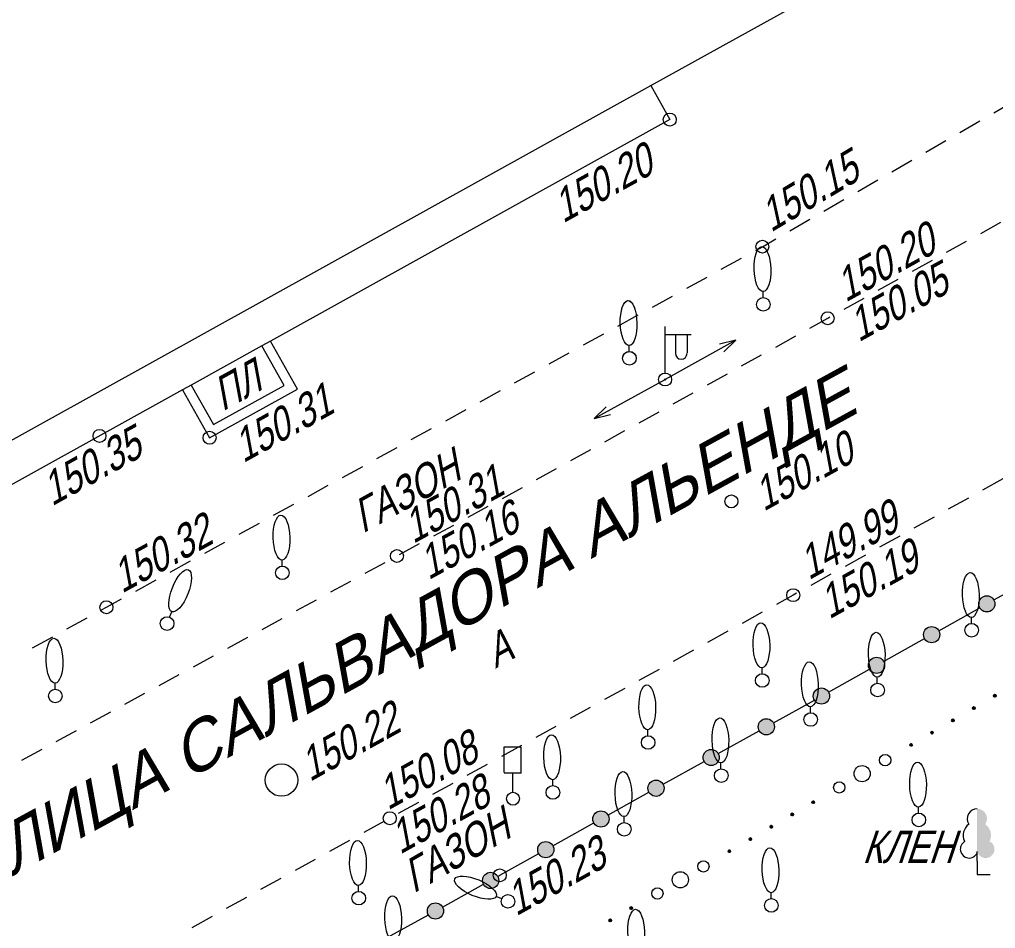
# Model space of a CAD drawing. Header units: metres. Extents: x 382 to 851, y 14083 to 14440.
# Drawn here: x 450.57 to 480.7, y 14265.12 to 14293.19 of the extents above; entities that cross this region are included whole.
import ezdxf
from ezdxf.enums import TextEntityAlignment as Align

# ---------------------------------------------------------------- set-up
doc = ezdxf.new("R2010")
doc.units = ezdxf.units.M
doc.header["$MEASUREMENT"] = 0
for name, color, linetype, lineweight in [('Бортовой камень', 7, 'Continuous', 25), ('Горизонтали', 7, 'Continuous', 25), ('Граница улицы', 7, 'Continuous', 25), ('Здания', 7, 'Continuous', 25), ('Колодцы', 7, 'Continuous', 25), ('Крыльца', 7, 'Continuous', 25), ('Леса и газоны', 7, 'Continuous', 25), ('ЛЭП', 7, 'Continuous', 25), ('Ограды', 7, 'Continuous', 25), ('Отдельно стоящее дерево', 7, 'Continuous', 25), ('Полоса деревьев', 7, 'Continuous', 25), ('Светофоры', 7, 'Continuous', 25), ('Фонари', 7, 'Continuous', 25)]:
    doc.layers.add(name, color=color, linetype=linetype, lineweight=lineweight)
doc.styles.add('Style-RUSSIAN_1251 I 0.32000', font='RUSSIAN_1251.shx', dxfattribs={"oblique": 18.334649})
doc.styles.add('Style-RUSSIAN_1251 I 0.32289', font='RUSSIAN_1251.shx', dxfattribs={"oblique": 18.5})

# ---------------------------------------------------------------- blocks, each defined once
blk = doc.blocks.new('DEREVO_6')
at = {"layer": 'Отдельно стоящее дерево', "color": 251, "linetype": 'Continuous', "lineweight": 9, "flags": 128}
blk.add_lwpolyline([(-0.007, 0.21), (-0.007, 0.393)], dxfattribs=at)
at = {"layer": 'Отдельно стоящее дерево', "color": 251, "linetype": 'Continuous', "lineweight": 9}
blk.add_arc((0, 0), 0.21, 0, 359.99999, dxfattribs=at)
blk.add_ellipse((-0.0255, 1.088), major_axis=(-0.0185, 0.695), ratio=0.3698286, dxfattribs=at)
blk = doc.blocks.new('DEREVO_7')
at = {"layer": 'Отдельно стоящее дерево', "color": 251, "linetype": 'Continuous', "lineweight": 9, "flags": 128}
blk.add_lwpolyline([(-0.007, 0.21), (-0.007, 0.393)], dxfattribs=at)
at = {"layer": 'Отдельно стоящее дерево', "color": 251, "linetype": 'Continuous', "lineweight": 9}
blk.add_arc((0, 0), 0.21, 0, 360, dxfattribs=at)
blk.add_ellipse((-0.026, 1.088), major_axis=(-0.019, 0.695), ratio=0.369829, dxfattribs=at)
blk = doc.blocks.new('DEREVO_16')
at = {"layer": 'Отдельно стоящее дерево', "color": 251, "linetype": 'Continuous', "lineweight": 9, "flags": 128}
blk.add_lwpolyline([(-0.007, 0.21), (-0.007, 0.393)], dxfattribs=at)
at = {"layer": 'Отдельно стоящее дерево', "color": 251, "linetype": 'Continuous', "lineweight": 9}
blk.add_arc((0, 0), 0.21, 0, 359.99999, dxfattribs=at)
blk.add_ellipse((-0.0255, 1.088), major_axis=(-0.0185, 0.695), ratio=0.3698286, dxfattribs=at)
blk = doc.blocks.new('DEREVO_17')
at = {"layer": 'Отдельно стоящее дерево', "color": 251, "linetype": 'Continuous', "lineweight": 9, "flags": 128}
blk.add_lwpolyline([(-0.007, 0.21), (-0.007, 0.393)], dxfattribs=at)
at = {"layer": 'Отдельно стоящее дерево', "color": 251, "linetype": 'Continuous', "lineweight": 9}
blk.add_arc((0, 0), 0.21, 0, 359.99999, dxfattribs=at)
blk.add_ellipse((-0.0255, 1.088), major_axis=(-0.0185, 0.695), ratio=0.3698286, dxfattribs=at)
blk = doc.blocks.new('DEREVO_18')
at = {"layer": 'Отдельно стоящее дерево', "color": 251, "linetype": 'Continuous', "lineweight": 9, "flags": 128}
blk.add_lwpolyline([(-0.007, 0.21), (-0.007, 0.393)], dxfattribs=at)
at = {"layer": 'Отдельно стоящее дерево', "color": 251, "linetype": 'Continuous', "lineweight": 9}
blk.add_arc((0, 0), 0.21, 0, 360, dxfattribs=at)
blk.add_ellipse((-0.026, 1.088), major_axis=(-0.019, 0.695), ratio=0.369829, dxfattribs=at)
blk = doc.blocks.new('DEREVO_19')
at = {"layer": 'Отдельно стоящее дерево', "color": 251, "linetype": 'Continuous', "lineweight": 9, "flags": 128}
blk.add_lwpolyline([(-0.007, 0.21), (-0.007, 0.393)], dxfattribs=at)
at = {"layer": 'Отдельно стоящее дерево', "color": 251, "linetype": 'Continuous', "lineweight": 9}
blk.add_arc((0, 0), 0.21, 0, 359.99999, dxfattribs=at)
blk.add_ellipse((-0.0255, 1.088), major_axis=(-0.0185, 0.695), ratio=0.3698286, dxfattribs=at)
blk = doc.blocks.new('DEREVO_20')
at = {"layer": 'Отдельно стоящее дерево', "color": 251, "linetype": 'Continuous', "lineweight": 9, "flags": 128}
blk.add_lwpolyline([(-0.007, 0.21), (-0.007, 0.393)], dxfattribs=at)
at = {"layer": 'Отдельно стоящее дерево', "color": 251, "linetype": 'Continuous', "lineweight": 9}
blk.add_arc((0, 0), 0.21, 0, 359.99999, dxfattribs=at)
blk.add_ellipse((-0.0255, 1.088), major_axis=(-0.0185, 0.695), ratio=0.3698286, dxfattribs=at)
blk = doc.blocks.new('DEREVO_21')
at = {"layer": 'Отдельно стоящее дерево', "color": 251, "linetype": 'Continuous', "lineweight": 9, "flags": 128}
blk.add_lwpolyline([(-0.007, 0.21), (-0.007, 0.393)], dxfattribs=at)
at = {"layer": 'Отдельно стоящее дерево', "color": 251, "linetype": 'Continuous', "lineweight": 9}
blk.add_arc((0, 0), 0.21, 0, 359.99999, dxfattribs=at)
blk.add_ellipse((-0.0255, 1.088), major_axis=(-0.0185, 0.695), ratio=0.3698286, dxfattribs=at)
blk = doc.blocks.new('DEREVO_22')
at = {"layer": 'Отдельно стоящее дерево', "color": 251, "linetype": 'Continuous', "lineweight": 9, "flags": 128}
blk.add_lwpolyline([(-0.007, 0.21), (-0.007, 0.393)], dxfattribs=at)
at = {"layer": 'Отдельно стоящее дерево', "color": 251, "linetype": 'Continuous', "lineweight": 9}
blk.add_arc((0, 0), 0.21, 0, 359.99999, dxfattribs=at)
blk.add_ellipse((-0.0255, 1.088), major_axis=(-0.0185, 0.695), ratio=0.3698286, dxfattribs=at)
blk = doc.blocks.new('DEREVO_23')
at = {"layer": 'Отдельно стоящее дерево', "color": 251, "linetype": 'Continuous', "lineweight": 9, "flags": 128}
blk.add_lwpolyline([(-0.007, 0.21), (-0.007, 0.393)], dxfattribs=at)
at = {"layer": 'Отдельно стоящее дерево', "color": 251, "linetype": 'Continuous', "lineweight": 9}
blk.add_arc((0, 0), 0.21, 0, 359.99999, dxfattribs=at)
blk.add_ellipse((-0.0255, 1.088), major_axis=(-0.0185, 0.695), ratio=0.3698286, dxfattribs=at)
blk = doc.blocks.new('PIKET_5')
at = {"layer": 'Горизонтали', "color": 251, "linetype": 'Continuous', "lineweight": 9}
blk.add_arc((0, 0), 0.2, 0, 360, dxfattribs=at)
blk = doc.blocks.new('PIKET_7')
at = {"layer": 'Горизонтали', "color": 251, "linetype": 'Continuous', "lineweight": 9}
blk.add_arc((0, 0), 0.2, 0, 360, dxfattribs=at)
blk = doc.blocks.new('KOLOD_1')
at = {"layer": 'Колодцы', "color": 251, "linetype": 'Continuous', "lineweight": 9}
blk.add_arc((0, 0), 0.5, 0, 360, dxfattribs=at)
blk = doc.blocks.new('PIKET_8')
at = {"layer": 'Горизонтали', "color": 251, "linetype": 'Continuous', "lineweight": 9}
blk.add_arc((0, 0), 0.2, 0, 360, dxfattribs=at)
blk = doc.blocks.new('DORZN1_3')
at = {"layer": 'Светофоры', "color": 251, "linetype": 'Continuous', "lineweight": 9}
for p, q in [((-0.27, 0.806), (-0.27, 1.603)), ((-0.27, 1.598), (0.252, 1.598)), ((0.252, 0.792), (0.252, 1.589)), ((-0.27, 0.801), (0.248, 0.801)), ((-0.004, 0.2), (-0.004, 0.801))]:
    blk.add_line(p, q, dxfattribs=at)
blk.add_arc((0, 0), 0.2, 0, 360, dxfattribs=at)
blk = doc.blocks.new('msdElementTypeLineString_3')
at = {"layer": 'Полоса деревьев', "color": 251, "linetype": 'Continuous', "lineweight": 9}
for p, q in [((38.605, 22.583), (38.548, 22.55)), ((38.61, 22.581), (38.548, 22.544)), ((38.599, 22.586), (38.549, 22.556)), ((38.614, 22.577), (38.549, 22.539)), ((38.593, 22.588), (38.55, 22.563)), ((38.618, 22.573), (38.55, 22.534)), ((38.621, 22.57), (38.552, 22.529)), ((38.623, 22.565), (38.555, 22.525)), ((38.582, 22.587), (38.556, 22.572)), ((38.624, 22.56), (38.559, 22.522)), ((38.626, 22.555), (38.562, 22.518)), ((38.627, 22.55), (38.566, 22.514)), ((38.626, 22.543), (38.572, 22.512)), ((38.625, 22.537), (38.578, 22.51)), ((38.621, 22.529), (38.588, 22.51)), ((37.958, 22.204), (37.901, 22.171)), ((37.963, 22.201), (37.901, 22.165)), ((37.952, 22.206), (37.902, 22.177)), ((37.967, 22.198), (37.902, 22.16)), ((37.946, 22.209), (37.903, 22.183)), ((37.97, 22.194), (37.903, 22.155)), ((37.974, 22.19), (37.905, 22.15)), ((37.976, 22.186), (37.908, 22.146)), ((37.935, 22.208), (37.909, 22.193)), ((37.977, 22.181), (37.912, 22.142)), ((37.979, 22.176), (37.915, 22.139)), ((37.98, 22.171), (37.919, 22.135)), ((37.979, 22.164), (37.925, 22.133)), ((37.978, 22.158), (37.931, 22.131)), ((37.973, 22.15), (37.941, 22.13)), ((37.967, 22.14), (37.96, 22.136)), ((37.311, 21.825), (37.254, 21.792)), ((37.316, 21.822), (37.254, 21.786)), ((37.305, 21.827), (37.255, 21.798)), ((37.32, 21.819), (37.255, 21.781)), ((37.299, 21.829), (37.256, 21.804)), ((37.323, 21.815), (37.256, 21.776)), ((37.327, 21.811), (37.258, 21.771)), ((37.328, 21.806), (37.261, 21.767)), ((37.288, 21.829), (37.262, 21.814)), ((37.33, 21.802), (37.265, 21.763)), ((37.332, 21.797), (37.268, 21.759)), ((37.333, 21.791), (37.272, 21.756)), ((37.332, 21.785), (37.278, 21.754)), ((37.331, 21.779), (37.284, 21.751)), ((37.326, 21.77), (37.294, 21.751)), ((37.32, 21.761), (37.312, 21.756)), ((36.664, 21.446), (36.607, 21.412)), ((36.669, 21.443), (36.607, 21.407)), ((36.652, 21.45), (36.608, 21.425)), ((36.658, 21.448), (36.608, 21.419)), ((36.673, 21.44), (36.608, 21.402)), ((36.676, 21.436), (36.609, 21.396)), ((36.68, 21.432), (36.611, 21.392)), ((36.681, 21.427), (36.614, 21.388)), ((36.64, 21.45), (36.615, 21.434)), ((36.683, 21.422), (36.617, 21.384)), ((36.685, 21.418), (36.621, 21.38)), ((36.685, 21.412), (36.625, 21.377)), ((36.685, 21.406), (36.631, 21.375)), ((36.684, 21.4), (36.637, 21.372)), ((36.679, 21.391), (36.646, 21.372)), ((36.673, 21.382), (36.665, 21.377)), ((36.022, 21.064), (35.959, 21.027)), ((36.01, 21.069), (35.96, 21.039)), ((36.016, 21.067), (35.96, 21.033)), ((36.005, 21.071), (35.961, 21.046)), ((36.026, 21.06), (35.961, 21.022)), ((36.029, 21.057), (35.962, 21.017)), ((36.033, 21.053), (35.964, 21.012)), ((35.993, 21.07), (35.967, 21.055)), ((36.034, 21.048), (35.967, 21.009)), ((36.036, 21.043), (35.97, 21.005)), ((36.038, 21.038), (35.974, 21.001)), ((36.038, 21.033), (35.978, 20.998)), ((36.037, 21.027), (35.984, 20.995)), ((36.037, 21.02), (35.99, 20.993)), ((36.032, 21.012), (35.999, 20.993)), ((36.026, 21.003), (36.018, 20.998)), ((32.997, 19.297), (32.94, 19.264)), ((33.002, 19.294), (32.94, 19.258)), ((32.991, 19.299), (32.941, 19.27)), ((33.006, 19.291), (32.941, 19.253)), ((32.985, 19.301), (32.942, 19.276)), ((33.01, 19.287), (32.942, 19.248)), ((32.974, 19.301), (32.948, 19.286)), ((33.013, 19.283), (32.944, 19.243)), ((33.015, 19.278), (32.947, 19.239)), ((33.016, 19.274), (32.951, 19.235)), ((33.018, 19.269), (32.954, 19.231)), ((33.019, 19.263), (32.958, 19.228)), ((33.018, 19.257), (32.964, 19.226)), ((33.017, 19.251), (32.97, 19.223)), ((33.013, 19.242), (32.98, 19.223)), ((33.006, 19.233), (32.999, 19.228)), ((32.35, 18.918), (32.293, 18.884)), ((32.355, 18.915), (32.293, 18.878)), ((32.344, 18.92), (32.294, 18.891)), ((32.359, 18.912), (32.294, 18.874)), ((32.338, 18.922), (32.295, 18.897)), ((32.362, 18.908), (32.295, 18.868)), ((32.366, 18.904), (32.297, 18.864)), ((32.368, 18.899), (32.3, 18.86)), ((32.327, 18.922), (32.301, 18.906)), ((32.369, 18.894), (32.304, 18.856)), ((32.371, 18.89), (32.307, 18.852)), ((32.372, 18.884), (32.311, 18.849)), ((32.371, 18.878), (32.317, 18.847)), ((32.37, 18.872), (32.323, 18.844)), ((32.365, 18.863), (32.333, 18.844)), ((32.359, 18.854), (32.352, 18.849)), ((31.703, 18.538), (31.646, 18.505)), ((31.708, 18.536), (31.646, 18.499)), ((31.697, 18.541), (31.647, 18.511)), ((31.712, 18.532), (31.647, 18.494)), ((31.691, 18.543), (31.648, 18.518)), ((31.715, 18.529), (31.648, 18.489)), ((31.719, 18.525), (31.65, 18.484)), ((31.72, 18.52), (31.653, 18.481)), ((31.68, 18.542), (31.654, 18.527)), ((31.722, 18.515), (31.657, 18.477)), ((31.724, 18.51), (31.66, 18.473)), ((31.725, 18.505), (31.664, 18.47)), ((31.724, 18.499), (31.67, 18.467)), ((31.723, 18.492), (31.676, 18.465)), ((31.718, 18.484), (31.686, 18.465)), ((31.712, 18.475), (31.705, 18.47)), ((31.056, 18.159), (30.999, 18.126)), ((31.061, 18.156), (30.999, 18.12)), ((31.044, 18.164), (31, 18.139)), ((31.05, 18.162), (31, 18.132)), ((31.065, 18.153), (31, 18.115)), ((31.068, 18.149), (31.001, 18.11)), ((31.072, 18.146), (31.003, 18.105)), ((31.073, 18.141), (31.006, 18.101)), ((31.032, 18.163), (31.007, 18.148)), ((31.075, 18.136), (31.009, 18.098)), ((31.077, 18.131), (31.013, 18.094)), ((31.078, 18.126), (31.017, 18.09)), ((31.077, 18.119), (31.023, 18.088)), ((31.076, 18.113), (31.029, 18.086)), ((31.071, 18.105), (31.039, 18.086)), ((31.065, 18.095), (31.057, 18.091)), ((30.407, 17.782), (30.35, 17.749)), ((30.412, 17.78), (30.35, 17.744)), ((30.401, 17.785), (30.351, 17.756)), ((30.395, 17.787), (30.352, 17.762)), ((30.384, 17.786), (30.358, 17.771)), ((30.417, 17.776), (30.352, 17.739)), ((30.42, 17.773), (30.352, 17.733)), ((30.423, 17.769), (30.354, 17.729)), ((30.425, 17.764), (30.357, 17.725)), ((30.427, 17.759), (30.361, 17.721)), ((30.428, 17.754), (30.364, 17.717)), ((30.429, 17.749), (30.368, 17.714)), ((30.428, 17.743), (30.374, 17.711)), ((30.427, 17.736), (30.38, 17.709)), ((30.423, 17.728), (30.39, 17.709)), ((30.417, 17.719), (30.409, 17.714)), ((27.38, 16.026), (27.323, 15.992)), ((27.385, 16.023), (27.323, 15.987)), ((27.374, 16.028), (27.324, 15.999)), ((27.368, 16.03), (27.325, 16.005)), ((27.389, 16.019), (27.325, 15.982)), ((27.393, 16.016), (27.325, 15.976)), ((27.396, 16.012), (27.327, 15.972)), ((27.398, 16.007), (27.33, 15.968)), ((27.357, 16.029), (27.331, 16.014)), ((27.4, 16.002), (27.334, 15.964)), ((27.401, 15.997), (27.337, 15.96)), ((27.402, 15.992), (27.341, 15.957)), ((27.401, 15.986), (27.347, 15.954)), ((27.4, 15.979), (27.353, 15.952)), ((27.396, 15.971), (27.363, 15.952)), ((27.389, 15.962), (27.382, 15.957)), ((26.731, 15.649), (26.674, 15.616)), ((26.737, 15.646), (26.674, 15.61)), ((26.726, 15.651), (26.675, 15.622)), ((26.72, 15.654), (26.676, 15.629)), ((26.741, 15.643), (26.676, 15.605)), ((26.744, 15.639), (26.677, 15.6)), ((26.748, 15.635), (26.678, 15.595)), ((26.708, 15.653), (26.682, 15.638)), ((26.749, 15.63), (26.682, 15.591)), ((26.751, 15.626), (26.685, 15.587)), ((26.753, 15.621), (26.689, 15.584)), ((26.753, 15.615), (26.693, 15.58)), ((26.752, 15.609), (26.699, 15.578)), ((26.751, 15.603), (26.705, 15.576)), ((26.747, 15.594), (26.714, 15.575)), ((26.741, 15.585), (26.733, 15.581))]:
    blk.add_line(p, q, dxfattribs=at)
for centre, radius in [((38.587, 22.549), 0.04), ((37.94, 22.169), 0.04), ((37.293, 21.79), 0.04), ((36.646, 21.411), 0.04), ((35.999, 21.032), 0.04), ((35.201, 20.564), 0.175), ((34.489, 20.147), 0.25), ((33.782, 19.722), 0.175), ((32.979, 19.262), 0.04), ((32.332, 18.883), 0.04), ((31.685, 18.504), 0.04), ((31.038, 18.124), 0.04), ((30.389, 17.748), 0.04), ((29.589, 17.283), 0.175), ((28.876, 16.869), 0.25), ((28.167, 16.447), 0.175), ((27.362, 15.991), 0.04), ((26.713, 15.614), 0.04)]:
    blk.add_circle(centre, radius, dxfattribs=at)
blk = doc.blocks.new('PIKET_15')
at = {"layer": 'Горизонтали', "color": 251, "linetype": 'Continuous', "lineweight": 9}
blk.add_arc((0, 0), 0.2, 0, 360, dxfattribs=at)
blk = doc.blocks.new('FONAR5_1')
at = {"layer": 'Фонари', "color": 251, "linetype": 'Continuous', "lineweight": 9}
for p, q in [((0.003, 0.2), (0.003, 1.641)), ((0.017, 1.388), (0.805, 1.388)), ((0.322, 1.371), (0.322, 0.816)), ((0.676, 1.378), (0.676, 0.823))]:
    blk.add_line(p, q, dxfattribs=at)
for centre, radius, start, end in [((0.496, 0.809), 0.181, 180, 0), ((0, 0), 0.2, 0, 360), ((0, 0), 0.02, 0, 360)]:
    blk.add_arc(centre, radius, start, end, dxfattribs=at)
blk = doc.blocks.new('PIKET_17')
at = {"layer": 'Горизонтали', "color": 251, "linetype": 'Continuous', "lineweight": 9}
blk.add_arc((0, 0), 0.2, 0, 360, dxfattribs=at)
blk = doc.blocks.new('PIKET_18')
at = {"layer": 'Горизонтали', "color": 251, "linetype": 'Continuous', "lineweight": 9}
blk.add_arc((0, 0), 0.2, 0, 360, dxfattribs=at)
blk = doc.blocks.new('DEREVO_33')
at = {"layer": 'Отдельно стоящее дерево', "color": 251, "linetype": 'Continuous', "lineweight": 9, "flags": 128}
blk.add_lwpolyline([(-0.007, 0.21), (-0.007, 0.393)], dxfattribs=at)
at = {"layer": 'Отдельно стоящее дерево', "color": 251, "linetype": 'Continuous', "lineweight": 9}
blk.add_arc((-0.00016, -0.00041), 0.21, 0, 359.999994, dxfattribs=at)
blk.add_ellipse((-0.02566, 1.08759), major_axis=(-0.0185, 0.695), ratio=0.36982862, dxfattribs=at)
blk = doc.blocks.new('DEREVO_34')
at = {"layer": 'Отдельно стоящее дерево', "color": 251, "linetype": 'Continuous', "lineweight": 9, "flags": 128}
blk.add_lwpolyline([(-0.007, 0.21), (-0.007, 0.393)], dxfattribs=at)
at = {"layer": 'Отдельно стоящее дерево', "color": 251, "linetype": 'Continuous', "lineweight": 9}
blk.add_arc((-0.00035, -0.00045), 0.21, 0, 359.999994, dxfattribs=at)
blk.add_ellipse((-0.02585, 1.08755), major_axis=(-0.0185, 0.695), ratio=0.36982862, dxfattribs=at)
blk = doc.blocks.new('DEREVO_35')
at = {"layer": 'Отдельно стоящее дерево', "color": 251, "linetype": 'Continuous', "lineweight": 9, "flags": 128}
blk.add_lwpolyline([(-0.007, 0.21), (-0.007, 0.393)], dxfattribs=at)
at = {"layer": 'Отдельно стоящее дерево', "color": 251, "linetype": 'Continuous', "lineweight": 9}
blk.add_arc((0, 0), 0.21, 0, 360, dxfattribs=at)
blk.add_ellipse((-0.026, 1.088), major_axis=(-0.019, 0.695), ratio=0.369829, dxfattribs=at)
blk = doc.blocks.new('DEREVO_36')
at = {"layer": 'Отдельно стоящее дерево', "color": 251, "linetype": 'Continuous', "lineweight": 9, "flags": 128}
blk.add_lwpolyline([(-0.007, 0.21), (-0.007, 0.393)], dxfattribs=at)
at = {"layer": 'Отдельно стоящее дерево', "color": 251, "linetype": 'Continuous', "lineweight": 9}
blk.add_arc((0.00032, -0.00026), 0.21, 0, 359.999994, dxfattribs=at)
blk.add_ellipse((-0.02518, 1.08774), major_axis=(-0.0185, 0.695), ratio=0.36982862, dxfattribs=at)
blk = doc.blocks.new('DEREVO_37')
at = {"layer": 'Отдельно стоящее дерево', "color": 251, "linetype": 'Continuous', "lineweight": 9, "flags": 128}
blk.add_lwpolyline([(-0.007, 0.21), (-0.007, 0.393)], dxfattribs=at)
at = {"layer": 'Отдельно стоящее дерево', "color": 251, "linetype": 'Continuous', "lineweight": 9}
blk.add_arc((0, 0), 0.21, 0, 360, dxfattribs=at)
blk.add_ellipse((-0.026, 1.088), major_axis=(-0.019, 0.695), ratio=0.369829, dxfattribs=at)
blk = doc.blocks.new('DEREVO_38')
at = {"layer": 'Отдельно стоящее дерево', "color": 251, "linetype": 'Continuous', "lineweight": 9, "flags": 128}
blk.add_lwpolyline([(-0.007, 0.21), (-0.007, 0.393)], dxfattribs=at)
at = {"layer": 'Отдельно стоящее дерево', "color": 251, "linetype": 'Continuous', "lineweight": 9}
blk.add_arc((-0.00044, 0.00025), 0.21, 0, 359.999994, dxfattribs=at)
blk.add_ellipse((-0.02594, 1.08825), major_axis=(-0.0185, 0.695), ratio=0.36982862, dxfattribs=at)
blk = doc.blocks.new('PIKET_33')
at = {"layer": 'Горизонтали', "color": 251, "linetype": 'Continuous', "lineweight": 9}
blk.add_arc((0, 0), 0.2, 0, 360, dxfattribs=at)
blk = doc.blocks.new('PIKET_34')
at = {"layer": 'Горизонтали', "color": 251, "linetype": 'Continuous', "lineweight": 9}
blk.add_arc((0, 0), 0.2, 0, 360, dxfattribs=at)
blk = doc.blocks.new('PIKET_36')
at = {"layer": 'Горизонтали', "color": 251, "linetype": 'Continuous', "lineweight": 9}
blk.add_arc((0, 0), 0.2, 0, 360, dxfattribs=at)
blk = doc.blocks.new('msdElementTypeLine_7')
at = {"layer": 'ЛЭП', "color": 251, "linetype": 'Continuous', "lineweight": 9}
for p, q in [((24.273, 13.435), (26.463, 14.641)), ((2.324, 1.34), (0.134, 0.134))]:
    blk.add_line(p, q, dxfattribs=at)
at = {"layer": 'ЛЭП', "color": 251, "linetype": 'Continuous', "lineweight": 9, "flags": 128}
for points in [[(24.646, 13.793), (24.273, 13.435), (24.777, 13.559)], [(1.951, 0.982), (2.324, 1.34), (1.82, 1.216)]]:
    blk.add_lwpolyline(points, dxfattribs=at)
blk = doc.blocks.new('msdElementTypeLine_8')
at = {"layer": 'ЛЭП', "color": 251, "linetype": 'Continuous', "lineweight": 9}
blk.add_line((2.32, 1.348), (0.134, 0.134), dxfattribs=at)
at = {"layer": 'ЛЭП', "color": 251, "linetype": 'Continuous', "lineweight": 9, "flags": 128}
blk.add_lwpolyline([(1.948, 0.988), (2.32, 1.348), (1.816, 1.222)], dxfattribs=at)
blk = doc.blocks.new('DEREVO_88')
at = {"layer": 'Отдельно стоящее дерево', "color": 251, "linetype": 'Continuous', "lineweight": 9, "flags": 128}
blk.add_lwpolyline([(-0.007, 0.21), (-0.007, 0.393)], dxfattribs=at)
at = {"layer": 'Отдельно стоящее дерево', "color": 251, "linetype": 'Continuous', "lineweight": 9}
blk.add_arc((0, 0), 0.21, 0, 360, dxfattribs=at)
blk.add_ellipse((-0.025, 1.088), major_axis=(-0.019, 0.695), ratio=0.369829, dxfattribs=at)
blk = doc.blocks.new('DEREVO_89')
at = {"layer": 'Отдельно стоящее дерево', "color": 251, "linetype": 'Continuous', "lineweight": 9, "flags": 128}
blk.add_lwpolyline([(-0.007, 0.21), (-0.007, 0.393)], dxfattribs=at)
at = {"layer": 'Отдельно стоящее дерево', "color": 251, "linetype": 'Continuous', "lineweight": 9}
blk.add_arc((0, 0), 0.21, 0, 359.99999, dxfattribs=at)
blk.add_ellipse((-0.0255, 1.088), major_axis=(-0.0185, 0.695), ratio=0.3698286, dxfattribs=at)
blk = doc.blocks.new('DEREVO_90')
at = {"layer": 'Отдельно стоящее дерево', "color": 251, "linetype": 'Continuous', "lineweight": 9, "flags": 128}
blk.add_lwpolyline([(-0.007, 0.21), (-0.007, 0.393)], dxfattribs=at)
at = {"layer": 'Отдельно стоящее дерево', "color": 251, "linetype": 'Continuous', "lineweight": 9}
blk.add_arc((0, 0), 0.21, 0, 359.99999, dxfattribs=at)
blk.add_ellipse((-0.0255, 1.088), major_axis=(-0.0185, 0.695), ratio=0.3698286, dxfattribs=at)
blk = doc.blocks.new('DEREVO_91')
at = {"layer": 'Отдельно стоящее дерево', "color": 251, "linetype": 'Continuous', "lineweight": 9, "flags": 128}
blk.add_lwpolyline([(-0.007, 0.21), (-0.007, 0.393)], dxfattribs=at)
at = {"layer": 'Отдельно стоящее дерево', "color": 251, "linetype": 'Continuous', "lineweight": 9}
blk.add_arc((0, 0), 0.21, 0, 360, dxfattribs=at)
blk.add_ellipse((-0.026, 1.088), major_axis=(-0.019, 0.695), ratio=0.369829, dxfattribs=at)
blk = doc.blocks.new('PIKET_97')
at = {"layer": 'Горизонтали', "color": 251, "linetype": 'Continuous', "lineweight": 9}
blk.add_arc((0, 0), 0.2, 0, 360, dxfattribs=at)
blk = doc.blocks.new('PIKET_98')
at = {"layer": 'Горизонтали', "color": 251, "linetype": 'Continuous', "lineweight": 9}
blk.add_arc((0, 0), 0.2, 0, 360, dxfattribs=at)
blk = doc.blocks.new('LISTVL_1')
at = {"layer": 'Леса и газоны', "linetype": 'Continuous', "lineweight": 9}
blk.add_hatch(color=251, dxfattribs=at).paths.add_polyline_path([(0, 0.716, 1.560755), (0.385, 1.024), (0.388, 1.03, 0.363475), (0.254, 1.552), (0.254, 1.559, 0.605867), (0, 2.03)])
at = {"layer": 'Леса и газоны', "color": 251, "linetype": 'Continuous', "lineweight": 9}
blk.add_line((0.25, 0.511), (0.251, 0.511), dxfattribs=at)
at = {"layer": 'Леса и газоны', "color": 251, "linetype": 'Continuous', "lineweight": 9, "flags": 128}
for points in [[(0, 0.41), (0, 0.716)], [(0, 0.41), (0, 0), (0.403, 0)]]:
    blk.add_lwpolyline(points, dxfattribs=at)
at = {"layer": 'Леса и газоны', "color": 251, "linetype": 'Continuous', "lineweight": 9}
for centre, radius, start, end in [((-0.004, 1.728), 0.302, 87.9054, 214.1094), ((-0.01, 1.211), 0.42, 125.6529, 205.5526), ((-0.248, 0.781), 0.271, 117.6072, 335.8238)]:
    blk.add_arc(centre, radius, start, end, dxfattribs=at)
blk = doc.blocks.new('msdElementTypeLineString_39')
at = {"layer": 'Граница улицы', "color": 251, "linetype": 'Continuous', "lineweight": 9}
for p, q in [((48.506, 26.876), (49.123, 27.233)), ((47.455, 26.269), (48.073, 26.626)), ((46.405, 25.661), (47.023, 26.018)), ((45.355, 25.054), (45.972, 25.411)), ((44.305, 24.446), (44.922, 24.803)), ((43.254, 23.839), (43.872, 24.196)), ((42.204, 23.231), (42.822, 23.588)), ((40.088, 22.044), (40.713, 22.387)), ((39.025, 21.459), (39.65, 21.803)), ((37.962, 20.875), (38.587, 21.218)), ((36.899, 20.29), (37.524, 20.634)), ((35.835, 19.706), (36.46, 20.049)), ((34.772, 19.121), (35.397, 19.465)), ((33.709, 18.537), (34.334, 18.88)), ((32.646, 17.952), (33.271, 18.296)), ((31.582, 17.368), (32.208, 17.711)), ((30.519, 16.783), (31.144, 17.127)), ((29.456, 16.199), (30.081, 16.542)), ((28.393, 15.614), (29.018, 15.958)), ((27.33, 15.03), (27.955, 15.373)), ((26.266, 14.445), (26.891, 14.789)), ((25.203, 13.861), (25.828, 14.204)), ((24.14, 13.276), (24.765, 13.62)), ((23.077, 12.692), (23.702, 13.035)), ((22.013, 12.107), (22.638, 12.451)), ((19.887, 10.938), (20.512, 11.282)), ((18.824, 10.353), (19.449, 10.697))]:
    blk.add_line(p, q, dxfattribs=at)
at = {"layer": 'Граница улицы', "color": 251, "linetype": 'Continuous', "lineweight": 9, "flags": 128}
for points in [[(41.151, 22.628), (41.357, 22.741), (41.771, 22.981)], [(20.95, 11.523), (21.105, 11.608), (21.575, 11.866)]]:
    blk.add_lwpolyline(points, dxfattribs=at)
blk = doc.blocks.new('msdElementTypeLineString_40')
at = {"layer": 'Бортовой камень', "color": 251, "linetype": 'Continuous', "lineweight": 9}
for p, q in [((66.106, 36.582), (66.724, 36.924)), ((65.051, 35.997), (65.669, 36.339)), ((63.996, 35.412), (64.613, 35.754)), ((62.941, 34.827), (63.558, 35.17)), ((61.885, 34.242), (62.503, 34.585)), ((59.775, 33.072), (60.393, 33.415)), ((58.72, 32.488), (59.338, 32.83)), ((57.665, 31.903), (58.283, 32.245)), ((56.61, 31.318), (57.228, 31.66)), ((55.555, 30.733), (56.173, 31.075)), ((54.5, 30.148), (55.117, 30.491)), ((53.444, 29.563), (54.062, 29.906)), ((52.389, 28.978), (53.007, 29.321)), ((51.334, 28.393), (51.952, 28.736)), ((50.276, 27.815), (50.896, 28.152)), ((49.216, 27.238), (49.837, 27.575)), ((48.157, 26.661), (48.777, 26.999)), ((47.097, 26.084), (47.718, 26.422)), ((46.038, 25.507), (46.658, 25.845)), ((44.978, 24.93), (45.599, 25.268)), ((43.919, 24.353), (44.539, 24.691)), ((42.859, 23.776), (43.48, 24.114)), ((41.8, 23.2), (42.42, 23.537)), ((40.74, 22.623), (41.361, 22.96)), ((39.681, 22.046), (40.301, 22.384)), ((38.621, 21.469), (39.242, 21.807)), ((37.562, 20.892), (38.182, 21.23)), ((36.502, 20.315), (37.123, 20.653))]:
    blk.add_line(p, q, dxfattribs=at)
at = {"layer": 'Бортовой камень', "color": 251, "linetype": 'Continuous', "lineweight": 9, "flags": 128}
blk.add_lwpolyline([(60.83, 33.657), (61.378, 33.961), (61.448, 34)], dxfattribs=at)
blk = doc.blocks.new('msdElementTypeLineString_57')
at = {"layer": 'Ограды', "linetype": 'Continuous', "lineweight": 9}
h = blk.add_hatch(color=251, dxfattribs=at)
edge = h.paths.add_edge_path()
edge.add_arc((45.359, 25.389), 0.25, 0, 360)
h = blk.add_hatch(color=251, dxfattribs=at)
edge = h.paths.add_edge_path()
edge.add_arc((43.656, 24.44), 0.25, 0, 360)
h = blk.add_hatch(color=251, dxfattribs=at)
edge = h.paths.add_edge_path()
edge.add_arc((41.954, 23.491), 0.25, 0, 360)
h = blk.add_hatch(color=251, dxfattribs=at)
edge = h.paths.add_edge_path()
edge.add_arc((40.252, 22.543), 0.25, 0, 360)
h = blk.add_hatch(color=251, dxfattribs=at)
edge = h.paths.add_edge_path()
edge.add_arc((38.55, 21.594), 0.25, 0, 360)
h = blk.add_hatch(color=251, dxfattribs=at)
edge = h.paths.add_edge_path()
edge.add_arc((36.848, 20.645), 0.25, 0, 360)
h = blk.add_hatch(color=251, dxfattribs=at)
edge = h.paths.add_edge_path()
edge.add_arc((35.146, 19.696), 0.25, 0, 360)
h = blk.add_hatch(color=251, dxfattribs=at)
edge = h.paths.add_edge_path()
edge.add_arc((33.444, 18.747), 0.25, 0, 360)
h = blk.add_hatch(color=251, dxfattribs=at)
edge = h.paths.add_edge_path()
edge.add_arc((31.742, 17.798), 0.25, 0, 360)
h = blk.add_hatch(color=251, dxfattribs=at)
edge = h.paths.add_edge_path()
edge.add_arc((30.039, 16.85), 0.25, 0, 360)
h = blk.add_hatch(color=251, dxfattribs=at)
edge = h.paths.add_edge_path()
edge.add_arc((28.335, 15.905), 0.25, 0, 360)
at = {"layer": 'Ограды', "color": 251, "linetype": 'Continuous', "lineweight": 9}
for p, q in [((45.577, 25.511), (46.842, 26.216)), ((43.875, 24.562), (45.14, 25.267)), ((42.173, 23.613), (43.438, 24.318)), ((40.47, 22.664), (41.736, 23.37)), ((38.768, 21.715), (40.034, 22.421)), ((37.066, 20.767), (38.332, 21.472)), ((35.364, 19.818), (36.63, 20.523)), ((33.662, 18.869), (34.927, 19.574)), ((31.96, 17.92), (33.225, 18.625)), ((28.553, 16.027), (29.82, 16.729)), ((26.849, 15.082), (28.116, 15.784))]:
    blk.add_line(p, q, dxfattribs=at)
at = {"layer": 'Ограды', "color": 251, "linetype": 'Continuous', "lineweight": 9, "flags": 128}
blk.add_lwpolyline([(30.258, 16.971), (30.322, 17.007), (31.523, 17.677)], dxfattribs=at)
at = {"layer": 'Ограды', "color": 251, "linetype": 'Continuous', "lineweight": 9}
for centre in [(45.359, 25.389), (45.359, 25.389), (43.656, 24.44), (43.656, 24.44), (41.954, 23.491), (41.954, 23.491), (40.252, 22.543), (40.252, 22.543), (38.55, 21.594), (38.55, 21.594), (36.848, 20.645), (36.848, 20.645), (35.146, 19.696), (35.146, 19.696), (33.444, 18.747), (33.444, 18.747), (31.742, 17.798), (31.742, 17.798), (30.039, 16.85), (30.039, 16.85), (28.335, 15.905), (28.335, 15.905)]:
    blk.add_circle(centre, 0.25, dxfattribs=at)
blk = doc.blocks.new('msdElementTypeLineString_58')
at = {"layer": 'Бортовой камень', "color": 251, "linetype": 'Continuous', "lineweight": 9}
for p, q in [((52.298, 28.998), (51.674, 28.652)), ((51.237, 28.409), (50.613, 28.063)), ((50.176, 27.821), (49.553, 27.475)), ((49.115, 27.232), (48.492, 26.887)), ((48.055, 26.644), (47.431, 26.298)), ((46.994, 26.056), (46.37, 25.71)), ((44.871, 24.88), (44.247, 24.535)), ((43.81, 24.293), (43.186, 23.948)), ((42.748, 23.706), (42.124, 23.36)), ((41.687, 23.118), (41.063, 22.773)), ((40.625, 22.531), (40.001, 22.186)), ((39.564, 21.944), (38.94, 21.599)), ((38.502, 21.357), (37.878, 21.012)), ((37.441, 20.77), (36.817, 20.425)), ((36.379, 20.183), (35.755, 19.838)), ((35.318, 19.596), (34.694, 19.25)), ((34.256, 19.008), (33.632, 18.663)), ((33.194, 18.421), (32.57, 18.076)), ((32.133, 17.834), (31.509, 17.489)), ((31.071, 17.247), (30.447, 16.902)), ((30.01, 16.66), (29.386, 16.315)), ((28.948, 16.073), (28.324, 15.728)), ((27.887, 15.486), (27.263, 15.14))]:
    blk.add_line(p, q, dxfattribs=at)
at = {"layer": 'Бортовой камень', "color": 251, "linetype": 'Continuous', "lineweight": 9, "flags": 128}
blk.add_lwpolyline([(45.933, 25.467), (45.828, 25.409), (45.309, 25.122)], dxfattribs=at)

msp = doc.modelspace()

# ---------------------------------------------------------------- linework, layer by layer
at = {"layer": 'Здания', "color": 251, "linetype": 'Continuous', "lineweight": 9, "flags": 128}
for points in [[(408.55, 14257.016), (470.057, 14291.144), (480.55, 14296.966)], [(470.057, 14291.144), (470.643, 14290.097), (458.314, 14283.256), (458.052, 14283.11), (455.866, 14281.897), (455.603, 14281.752), (428.205, 14266.55), (419.461, 14261.698), (409.014, 14255.901), (408.443, 14255.585), (407.861, 14256.634)]]:
    msp.add_lwpolyline(points, dxfattribs=at)
at = {"layer": 'Крыльца', "color": 251, "linetype": 'Continuous', "lineweight": 9, "flags": 128}
for points in [[(455.603, 14281.752), (456.434, 14280.268), (459.145, 14281.772), (458.314, 14283.256)], [(455.866, 14281.897), (456.55, 14280.676), (458.736, 14281.888), (458.052, 14283.11)]]:
    msp.add_lwpolyline(points, dxfattribs=at)

# ---------------------------------------------------------------- block references
at = {"layer": 'Бортовой камень', "color": 251, "linetype": 'Continuous', "lineweight": 9}
for name, p in [('msdElementTypeLineString_40', (414.139, 14250)), ('msdElementTypeLineString_58', (428.625, 14250))]:
    msp.add_blockref(name, p, dxfattribs=at)
at = {"layer": 'Горизонтали', "color": 251, "linetype": 'Continuous', "lineweight": 9, "rotation": 29.02389551026813}
for name, p in [('PIKET_33', (470.643, 14290.097)), ('PIKET_36', (453.036, 14280.327)), ('PIKET_34', (456.434, 14280.268))]:
    msp.add_blockref(name, p, dxfattribs=at)
at = {"layer": 'Горизонтали', "color": 251, "linetype": 'Continuous', "lineweight": 9}
for name, p in [('PIKET_18', (473.5, 14286.17)), ('PIKET_98', (475.517, 14283.961)), ('PIKET_7', (472.545, 14278.305)), ('PIKET_97', (462.218, 14276.619)), ('PIKET_8', (474.453, 14275.409)), ('PIKET_17', (453.248, 14275.037)), ('PIKET_15', (461.998, 14268.52)), ('PIKET_5', (465.394, 14266.757))]:
    msp.add_blockref(name, p, dxfattribs=at)
at = {"layer": 'Граница улицы', "color": 251, "linetype": 'Continuous', "lineweight": 9}
msp.add_blockref('msdElementTypeLineString_39', (432.143, 14263.429), dxfattribs=at)
at = {"layer": 'Колодцы', "color": 251, "linetype": 'Continuous', "lineweight": 9}
msp.add_blockref('KOLOD_1', (458.654, 14269.697), dxfattribs=at)
at = {"layer": 'Леса и газоны', "color": 251, "linetype": 'Continuous', "lineweight": 9}
msp.add_blockref('LISTVL_1', (480.13, 14266.781), dxfattribs=at)
at = {"layer": 'ЛЭП', "color": 251, "linetype": 'Continuous', "lineweight": 9}
for name, p in [('msdElementTypeLine_8', (470.365, 14281.935)), ('msdElementTypeLine_7', (444.036, 14267.428))]:
    msp.add_blockref(name, p, dxfattribs=at)
at = {"layer": 'Ограды', "color": 251, "linetype": 'Continuous', "lineweight": 9}
msp.add_blockref('msdElementTypeLineString_57', (435.072, 14249.75), dxfattribs=at)
at = {"layer": 'Отдельно стоящее дерево', "color": 251, "linetype": 'Continuous', "lineweight": 9}
for name, p in [('DEREVO_33', (473.529, 14284.389)), ('DEREVO_35', (469.397, 14282.725)), ('DEREVO_34', (469.397, 14282.723)), ('DEREVO_36', (458.68, 14276.098)), ('DEREVO_16', (479.962, 14274.325)), ('DEREVO_91', (473.497, 14272.774)), ('DEREVO_18', (477.057, 14272.479)), ('DEREVO_38', (451.671, 14272.294)), ('DEREVO_19', (474.993, 14271.568)), ('DEREVO_90', (469.974, 14270.858)), ('DEREVO_20', (472.23, 14269.836)), ('DEREVO_89', (467.034, 14269.316)), ('DEREVO_17', (478.332, 14268.469)), ('DEREVO_22', (469.236, 14268.178)), ('DEREVO_88', (461.041, 14266.051)), ('DEREVO_21', (473.778, 14265.827)), ('DEREVO_6', (462.126, 14264.343)), ('DEREVO_23', (469.631, 14263.925))]:
    msp.add_blockref(name, p, dxfattribs=at)
for name, p, rotation in [('DEREVO_37', (455.123, 14274.532), 337.0022357832916), ('DEREVO_7', (465.647, 14265.953), 65.75730173534734)]:
    msp.add_blockref(name, p, dxfattribs=dict(at, rotation=rotation))
at = {"layer": 'Полоса деревьев', "color": 251, "linetype": 'Continuous', "lineweight": 9}
msp.add_blockref('msdElementTypeLineString_3', (442.092, 14249.75), dxfattribs=at)
at = {"layer": 'Светофоры', "color": 251, "linetype": 'Continuous', "lineweight": 9}
msp.add_blockref('DORZN1_3', (465.801, 14269.123), dxfattribs=at)
at = {"layer": 'Фонари', "color": 251, "linetype": 'Continuous', "lineweight": 9}
msp.add_blockref('FONAR5_1', (470.499, 14282.069), dxfattribs=at)

# ---------------------------------------------------------------- texts
at = {"layer": 'Горизонтали', "color": 251, "linetype": 'Continuous', "lineweight": 9}
for s, rotation, style, oblique, width, p in [('150.20', 29.0239, 'Style-RUSSIAN_1251 I 0.32289', 18.5, 0.799996, (467.345, 14286.883)), ('150.15', 30.868, 'Style-RUSSIAN_1251 I 0.32289', 18.5, 0.799996, (473.763, 14286.599)), ('150.20', 29.0005, 'Style-RUSSIAN_1251 I 0.32000', 18.3346, 0.8, (476.069, 14284.44)), ('150.31', 29.0239, 'Style-RUSSIAN_1251 I 0.32289', 18.5, 0.799996, (457.472, 14279.479)), ('150.35', 29.0239, 'Style-RUSSIAN_1251 I 0.32289', 18.5, 0.799996, (451.564, 14278.144)), ('150.10', 28.963, 'Style-RUSSIAN_1251 I 0.32289', 18.5, 0.799996, (473.539, 14277.982)), ('150.31', 28.5674, 'Style-RUSSIAN_1251 I 0.32000', 18.3346, 0.8, (462.716, 14276.984)), ('149.99', 29.0168, 'Style-RUSSIAN_1251 I 0.32289', 18.5, 0.799996, (474.931, 14275.862)), ('150.32', 28.8088, 'Style-RUSSIAN_1251 I 0.32289', 18.5, 0.799996, (453.724, 14275.451)), ('150.28', 28.9472, 'Style-RUSSIAN_1251 I 0.32000', 18.3346, 0.8, (462.31, 14267.391)), ('150.23', 29.0027, 'Style-RUSSIAN_1251 I 0.32289', 18.5, 0.799996, (465.895, 14265.484))]:
    msp.add_text(s, height=1, rotation=rotation, dxfattribs=dict(at, style=style, oblique=oblique, width=width)).set_placement(p)
for s, rotation, style, oblique, width, p in [('150.05', 29.0005, 'Style-RUSSIAN_1251 I 0.32000', 18.3346, 0.8, (475.988, 14284.085)), ('150.16', 28.5674, 'Style-RUSSIAN_1251 I 0.32000', 18.3346, 0.8, (462.714, 14276.743)), ('150.19', 29.0168, 'Style-RUSSIAN_1251 I 0.32289', 18.5, 0.799996, (475.076, 14275.526)), ('150.08', 28.9472, 'Style-RUSSIAN_1251 I 0.32000', 18.3346, 0.8, (461.454, 14269.629))]:
    msp.add_text(s, height=1, rotation=rotation, dxfattribs=dict(at, style=style, oblique=oblique, width=width)).set_placement(p, align=Align.TOP_LEFT)
at = {"layer": 'Граница улицы', "color": 251, "linetype": 'Continuous', "lineweight": 9, "style": 'Style-RUSSIAN_1251 I 0.32289', "oblique": 18.5}
msp.add_text('УЛИЦА САЛЬВАДОРА АЛЬЕНДЕ', height=1.5, rotation=28.7143, dxfattribs=at).set_placement((449.208, 14266.112))
at = {"layer": 'Граница улицы', "color": 251, "linetype": 'Continuous', "lineweight": 9, "style": 'Style-RUSSIAN_1251 I 0.32289', "oblique": 18.5, "width": 0.799996}
msp.add_text('А', height=1, rotation=29.0428, dxfattribs=at).set_placement((465.258, 14273.134))
at = {"layer": 'Колодцы', "color": 251, "linetype": 'Continuous', "lineweight": 9, "style": 'Style-RUSSIAN_1251 I 0.32289', "oblique": 18.5, "width": 0.799996}
msp.add_text('150.22', height=1, rotation=28.963, dxfattribs=at).set_placement((459.527, 14269.636))
at = {"layer": 'Крыльца', "color": 251, "linetype": 'Continuous', "lineweight": 9, "style": 'Style-RUSSIAN_1251 I 0.32289', "oblique": 18.5, "width": 0.799996}
msp.add_text('ПЛ', height=1, rotation=29.0239, dxfattribs=at).set_placement((456.837, 14281.075))
at = {"layer": 'Леса и газоны', "color": 251, "linetype": 'Continuous', "lineweight": 9, "style": 'Style-RUSSIAN_1251 I 0.32289', "oblique": 18.5, "width": 0.799996}
for rotation, p in [(29.0217, (461.164, 14277.305)), (29.9838, (462.734, 14266.191))]:
    msp.add_text('ГАЗОН', height=1, rotation=rotation, dxfattribs=at).set_placement(p)
msp.add_text('КЛЕН', height=1, dxfattribs=at).set_placement((476.582, 14267.141))

doc.saveas('drawing.dxf')
